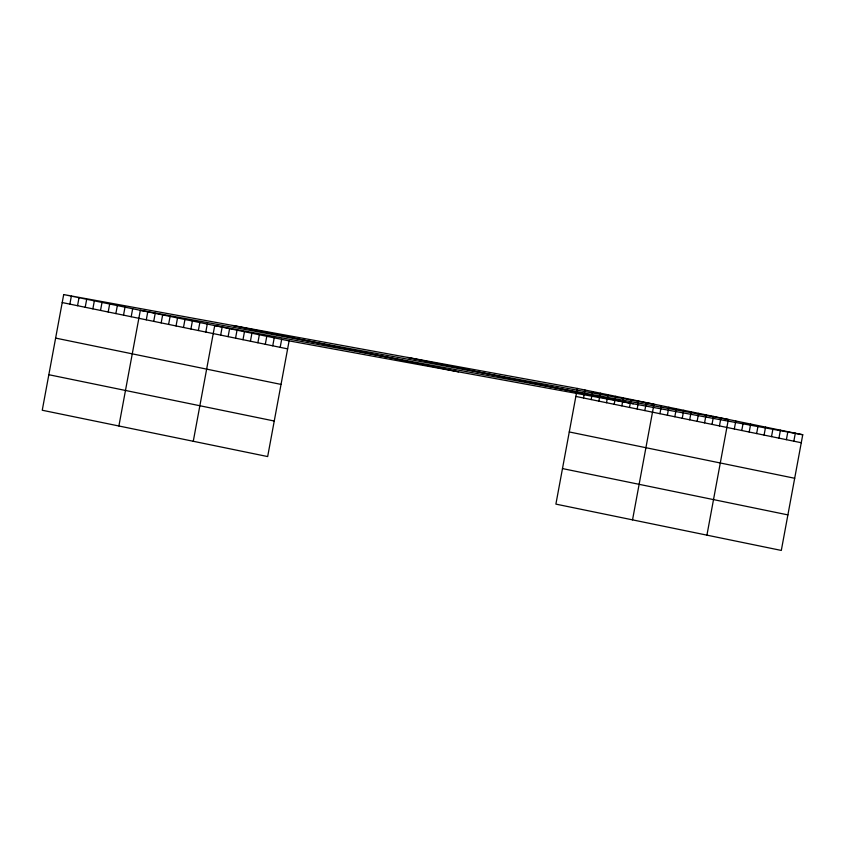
<?xml version="1.0" encoding="UTF-8"?>
<svg xmlns="http://www.w3.org/2000/svg" width="845" height="845" viewBox="0 0 845 845"><rect width="100%" height="100%" fill="white"/><g stroke="black" fill="none" stroke-linecap="round" stroke-linejoin="round"><path stroke-width="1.27" d="M63.692 294.567L42.25 410.247L267.664 456.564L289.106 340.884L63.692 294.567L577.336 388.436L802.75 434.752L781.308 550.433L555.894 504.116L577.336 388.436M69.871 304.126L71.35 296.141M77.539 305.7L79.018 297.715M85.208 307.274L86.686 299.299M92.865 308.847L94.344 300.873M100.534 310.421L102.013 302.447M108.192 312.006L109.67 304.02M115.86 313.579L117.339 305.594M123.518 315.153L125.007 307.168M131.186 316.727L132.665 308.742M118.891 425.996L140.333 310.316L653.977 404.185L632.535 519.865M146.291 319.832L147.769 311.847M153.727 321.353L155.205 313.379M161.163 322.885L162.652 314.9M168.609 324.417L170.088 316.431M176.045 325.938L177.524 317.963M183.481 327.469L184.96 319.484M190.917 329.001L192.406 321.015M198.364 330.532L199.842 322.547M205.8 332.053L207.278 324.068M193.273 441.28L214.714 325.6L728.358 419.469L706.927 535.149M220.672 335.116L222.161 327.131M228.118 336.637L229.597 328.663M235.554 338.169L237.033 330.184M242.99 339.701L244.469 331.715M250.426 341.222L251.916 333.247M257.873 342.753L259.352 334.768M265.309 344.285L266.788 336.299M272.745 345.816L274.224 337.831M280.181 347.337L281.67 339.352M583.525 397.995L585.004 390.01M591.183 399.569L592.662 391.584M598.851 401.143L600.33 393.157M606.509 402.716L607.988 394.731M614.178 404.29L615.656 396.305M621.846 405.864L623.325 397.879M629.504 407.438L630.983 399.453M637.172 409.012L638.651 401.037M644.83 410.585L646.309 402.611M659.934 413.691L661.413 405.706M667.37 415.222L668.849 407.237M674.817 416.754L676.296 408.769M682.253 418.275L683.732 410.29M689.689 419.807L691.168 411.821M697.125 421.338L698.604 413.353M704.572 422.859L706.05 414.884M712.008 424.391L713.486 416.405M719.444 425.922L720.922 417.937M734.326 428.975L735.805 420.99M741.762 430.506L743.241 422.521M749.198 432.038L750.677 424.053M756.634 433.559L758.113 425.584M764.081 435.09L765.559 427.105M771.517 436.622L772.995 428.637M778.953 438.143L780.431 430.168M786.389 439.675L787.867 431.689M793.835 441.206L795.314 433.221M289.106 340.884L802.75 434.752M407.829 357.456L633.243 403.773M233.188 325.547L458.603 371.863M575.857 396.421L801.271 442.727M62.213 302.552L287.627 348.869M569.266 431.953L794.68 478.27M55.622 338.095L281.036 384.412M562.485 468.574L787.899 514.89M48.841 374.715L274.255 421.021"/></g></svg>
